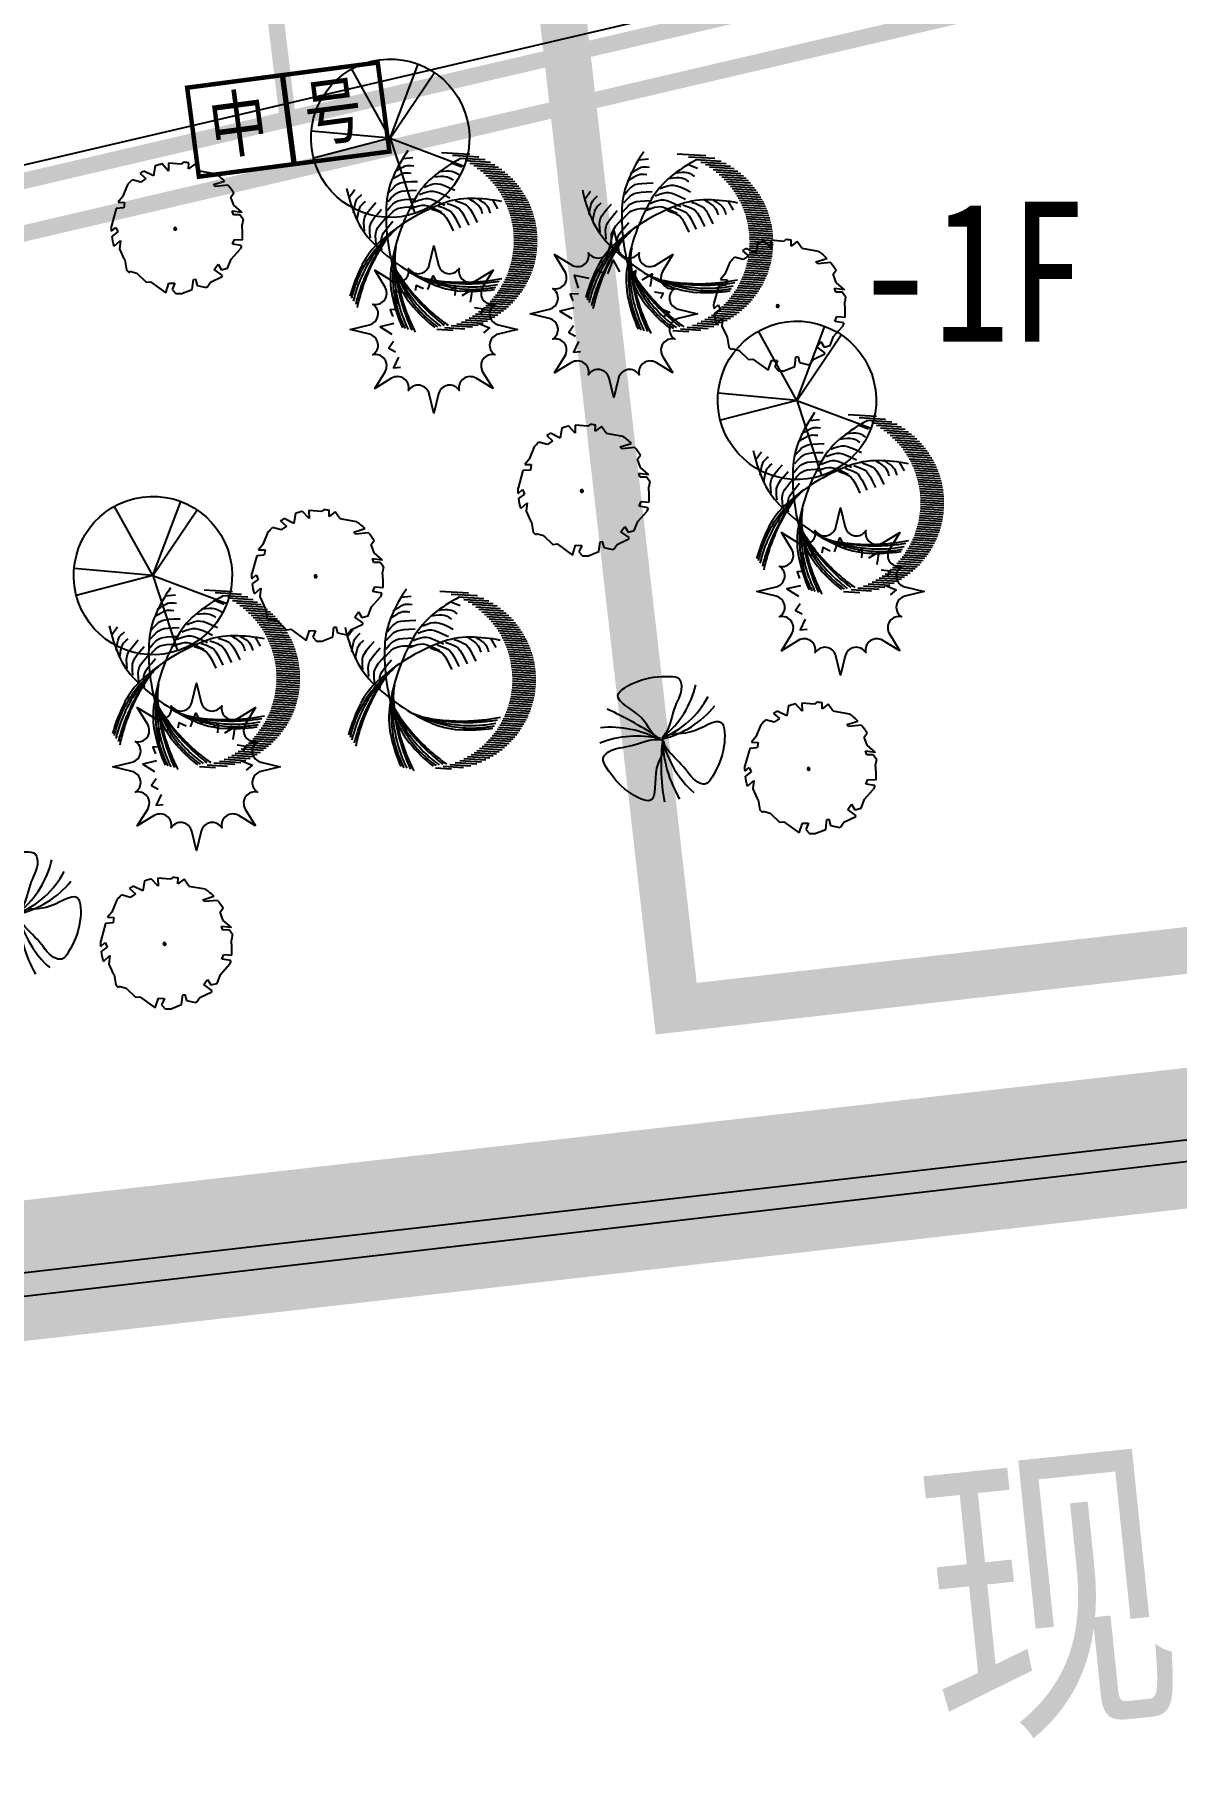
# Model space of a CAD drawing. Extents: x -809667 to 586099, y 3084146 to 3634412.
# Drawn here: x 381281.83 to 381294.08, y 3086089.45 to 3086108.01 of the extents above; entities that cross this region are included whole.
import ezdxf
from ezdxf.enums import TextEntityAlignment as Align

# ---------------------------------------------------------------- set-up
doc = ezdxf.new("R2010")
doc.units = 0
doc.header["$LTSCALE"] = 0.5
doc.linetypes.add('CONTINOUS', pattern=[0])
doc.layers.get('0').update_dxf_attribs({"linetype": 'CONTINUOUS'})
for name, color, linetype in [('A-S-TREE', 95, 'CONTINUOUS'), ('E-DIM-DQ', 7, 'CONTINUOUS'), ('E-SIG_TEXT', 7, 'CONTINUOUS'), ('TREE', 3, 'CONTINUOUS'), ('WIRE-照明', 1, 'CONTINUOUS'), ('WIRE-通讯', 4, 'CONTINUOUS'), ('文字', 7, 'CONTINUOUS'), ('树木', 94, 'CONTINUOUS')]:
    doc.layers.add(name, color=color, linetype=linetype)
doc.styles.add('-宋体', font='', dxfattribs={"width": 0.6})
doc.styles.add('DIMST', font='', dxfattribs={"width": 0.8})
doc.styles.add('HZ', font='', dxfattribs={"width": 0.8})
doc.styles.get('-宋体').set_extended_font_data('NSimSun')
doc.styles.get('DIMST').set_extended_font_data('SimSun')
doc.styles.get('HZ').set_extended_font_data('NSimSun')

# ---------------------------------------------------------------- blocks, each defined once
blk = doc.blocks.new('TREE1')
at = {"layer": 'A-S-TREE', "color": 0}
for p, q in [((-50, 23), (36, 4021)), ((-50, 23), (-3120, 2586)), ((-49, 22), (-3255, -2371)), ((-49, 23), (-2621, -3042)), ((-50, 23), (629, -3920)), ((-50, 23), (3590, -1636)), ((-50, 23), (3937, -304))]:
    blk.add_line(p, q, dxfattribs=at)
blk.add_ellipse((-50, 22), major_axis=(4000, 0), ratio=1, dxfattribs=at)
blk = doc.blocks.new('T-7')
at = {"layer": 'TREE', "color": 8, "ltscale": 200, "xscale": 0.4020618556701031, "yscale": 0.4020618556701031, "zscale": 0.4020618556701031, "rotation": 199.2879054791862}
blk.add_blockref('TREE1', (4, 110), dxfattribs=at)
blk = doc.blocks.new('*E54')
at = {"layer": 'TREE', "color": 0}
blk.add_ellipse((-2.37, 3.565), major_axis=(2.696, 1.394), ratio=1, start_param=0.518575, end_param=0.519414, dxfattribs=at)
blk = doc.blocks.new('A$C4C586FE1')
at = {"layer": 'TREE', "color": 0}
for p, q in [((1100, 2801), (873, 2660)), ((873, 2660), (885, 2449)), ((1294, 2743), (1193, 2819)), ((1261, 2599), (1294, 2743)), ((1389, 2617), (1261, 2599)), ((1418, 2836), (1389, 2617)), ((1787, 2660), (1418, 2836)), ((1875, 2686), (1787, 2660)), ((2108, 2532), (1875, 2686)), ((514, 2441), (288, 2276)), ((288, 2276), (288, 2250)), ((288, 2250), (484, 2157)), ((570, 2555), (514, 2441)), ((785, 2557), (585, 2566)), ((842, 2436), (785, 2557)), ((885, 2449), (842, 2436)), ((2261, 2516), (2108, 2532)), ((2273, 2551), (2261, 2516)), ((2411, 2297), (2336, 2500)), ((2434, 2275), (2411, 2297)), ((2565, 2086), (2434, 2275)), ((171, 1878), (16, 1628)), ((208, 2079), (171, 1878)), ((330, 2136), (208, 2079)), ((422, 2031), (330, 2136)), ((484, 2157), (422, 2031)), ((2577, 1905), (2565, 2086)), ((2688, 2051), (2577, 1905)), ((6, 1547), (198, 1550)), ((198, 1550), (173, 1443)), ((2666, 1735), (2772, 1843)), ((2724, 1646), (2666, 1735)), ((2799, 1744), (2724, 1646)), ((2788, 1244), (2821, 1629)), ((173, 1443), (0, 1425)), ((0, 1425), (27, 1279)), ((27, 1279), (67, 1102)), ((2632, 1202), (2788, 1244)), ((2635, 1086), (2632, 1202)), ((67, 988), (67, 1102)), ((67, 988), (157, 906)), ((335, 852), (122, 842)), ((123, 841), (320, 727)), ((157, 906), (291, 931)), ((291, 931), (335, 852)), ((2775, 1105), (2635, 1086)), ((2643, 702), (2702, 978)), ((2702, 978), (2775, 1105)), ((320, 727), (414, 564)), ((414, 564), (369, 464)), ((513, 326), (783, 402)), ((783, 402), (827, 368)), ((2130, 415), (2352, 350)), ((2132, 192), (2130, 415)), ((2275, 501), (2371, 599)), ((2419, 413), (2275, 501)), ((2371, 599), (2563, 580)), ((827, 368), (610, 253)), ((1176, 133), (821, 132)), ((1176, 133), (1302, 10)), ((1302, 10), (1413, 132)), ((1413, 132), (1432, 0)), ((1540, 5), (1587, 59)), ((1587, 59), (1859, 85)), ((1826, 254), (2000, 124)), ((1859, 85), (1826, 254))]:
    blk.add_line(p, q, dxfattribs=at)
at = {"layer": 'TREE', "color": 0, "extrusion": (0, 0, -1)}
for major_axis, start_param, end_param in [((1003, 1003), -1.011805, -0.945114), ((1003, 1003), -1.426629, -1.413216), ((1003, 1003), -0.139248, -0.081961), ((839, 1144), 0.475418, 0.633835), ((1003, 1003), 4.017991, 4.075425), ((1003, 1003), 0.553886, 0.636541), ((839, 1143), 3.200433, 3.340883), ((1003, 1003), 1.573401, 1.638153), ((1003, 1003), 1.314933, 1.417635), ((839, 1144), 2.942836, 3.115157), ((1003, 1003), 2.270337, 2.346427), ((1003, 1003), 1.829101, 1.934165)]:
    blk.add_ellipse((1418, 1418), major_axis=major_axis, ratio=1, start_param=start_param, end_param=end_param, dxfattribs=at)
at = {"layer": 'TREE', "color": 0, "linetype": 'Continuous'}
for start_param, end_param in [(0.01341, 3.155003), (3.155003, 6.296595)]:
    blk.add_ellipse((1466, 1447), major_axis=(19.2, 19.2), ratio=1, start_param=start_param, end_param=end_param, dxfattribs=at)
at = {"layer": 'TREE', "color": 8, "linetype": 'CONTINOUS', "extrusion": (0, 0, -1), "xscale": 467.4085850556439, "yscale": 467.4085850556439, "zscale": -467.4085850556439, "rotation": 278.9250190116231}
blk.add_blockref('*E54', (-2893, 66), dxfattribs=at)
blk = doc.blocks.new('红枫')
at = {"color": 0}
blk.add_lwpolyline([(1297, -1371), (924, -1143, 0.665495), (552, -1412, 0.665495), (98, -1485), (-4, -1910), (-107, -1485, 0.665495), (-561, -1412, 0.665495), (-933, -1143), (-1306, -1371), (-1078, -998, 0.665495), (-1348, -625, 0.665495), (-1420, -172), (-1845, -69), (-1420, 34, 0.665495), (-1348, 487, 0.665495), (-1078, 859), (-1306, 1233), (-933, 1005, 0.665495), (-561, 1274, 0.665495), (-107, 1347), (-4, 1772), (98, 1347, 0.665495), (552, 1274, 0.665495), (924, 1005), (1297, 1233), (1069, 859, 0.665495), (1339, 487, 0.665495), (1411, 34), (1836, -69), (1411, -172, 0.665495), (1339, -625, 0.665495), (1069, -998)], format="xyb", close=True, dxfattribs=at)
blk.add_lwpolyline([(1297, -1371), (924, -1143, 0.665495), (552, -1412, 0.665495), (98, -1485), (-4, -1910), (-107, -1485, 0.665495), (-561, -1412, 0.665495), (-933, -1143), (-1306, -1371), (-1078, -998, 0.665495), (-1348, -625, 0.665495), (-1420, -172), (-1845, -69), (-1420, 34, 0.665495), (-1348, 487, 0.665495), (-1078, 859), (-1306, 1233), (-933, 1005, 0.665495), (-561, 1274, 0.665495), (-107, 1347), (-4, 1772), (98, 1347, 0.665495), (552, 1274, 0.665495), (924, 1005), (1297, 1233), (1069, 859, 0.665495), (1339, 487, 0.665495), (1411, 34), (1836, -69), (1411, -172, 0.665495), (1339, -625, 0.665495), (1069, -998)], format="xyb", close=True, dxfattribs=at)
for points in [[(-783, 497), (-869, 784), (-550, 714)], [(-231, 823), (-394, 901), (-417, 777)], [(-137, 808), (-20, 1111), (120, 855)], [(462, 676), (478, 886), (369, 808)], [(618, 676), (836, 808), (797, 528)], [(891, 411), (1085, 388), (1023, 271)], [(-885, 61), (-1188, -9), (-931, -172)], [(-783, 372), (-962, 364), (-908, 217)], [(968, 69), (1218, -32), (1085, -141)], [(-892, -336), (-994, -484), (-846, -561)], [(-783, -678), (-892, -911), (-737, -896)]]:
    blk.add_lwpolyline(points, dxfattribs=at)
blk = doc.blocks.new('03')
at = {"layer": '树木', "color": 0}
for p, q in [((-0.428, 1.405), (-0.573, 1.111)), ((-0.385, 1.424), (-0.53, 1.131)), ((-0.343, 1.441), (-0.488, 1.149)), ((-0.303, 1.456), (-0.447, 1.164)), ((-0.263, 1.468), (-0.407, 1.178)), ((-0.224, 1.479), (-0.367, 1.189)), ((-0.186, 1.489), (-0.329, 1.199)), ((-0.148, 1.496), (-0.291, 1.208)), ((-0.112, 1.503), (-0.254, 1.215)), ((-0.076, 1.508), (-0.218, 1.221)), ((-0.04, 1.512), (-0.182, 1.225)), ((-0.005, 1.516), (-0.147, 1.229)), ((0.029, 1.518), (-0.112, 1.231)), ((0.063, 1.519), (-0.078, 1.232)), ((0.097, 1.519), (-0.045, 1.233)), ((0.13, 1.518), (-0.011, 1.232)), ((0.163, 1.516), (0.021, 1.231)), ((0.195, 1.513), (0.054, 1.229)), ((0.227, 1.51), (0.086, 1.225)), ((0.258, 1.506), (0.117, 1.221)), ((0.289, 1.501), (0.148, 1.217)), ((0.32, 1.495), (0.179, 1.211)), ((0.35, 1.488), (0.209, 1.205)), ((0.38, 1.481), (0.239, 1.198)), ((0.409, 1.473), (0.269, 1.19)), ((0.438, 1.464), (0.298, 1.182)), ((0.467, 1.455), (0.327, 1.173)), ((0.496, 1.445), (0.356, 1.163)), ((0.524, 1.434), (0.384, 1.152)), ((0.552, 1.423), (0.412, 1.141)), ((0.579, 1.411), (0.44, 1.129)), ((0.606, 1.398), (0.467, 1.117)), ((-0.728, 1.204), (-0.881, 0.896)), ((-0.67, 1.254), (-0.82, 0.951)), ((-0.616, 1.295), (-0.765, 0.994)), ((-0.566, 1.329), (-0.714, 1.031)), ((-0.518, 1.358), (-0.665, 1.062)), ((-0.472, 1.383), (-0.618, 1.088)), ((0.633, 1.384), (0.494, 1.104)), ((0.66, 1.37), (0.521, 1.09)), ((0.686, 1.355), (0.547, 1.075)), ((0.712, 1.34), (0.573, 1.06)), ((0.737, 1.324), (0.598, 1.044)), ((0.762, 1.307), (0.624, 1.028)), ((0.787, 1.289), (0.649, 1.01)), ((0.811, 1.271), (0.673, 0.992)), ((0.835, 1.252), (0.697, 0.974)), ((0.859, 1.233), (0.721, 0.954)), ((0.883, 1.212), (0.745, 0.934)), ((0.906, 1.191), (0.768, 0.913)), ((0.928, 1.169), (0.791, 0.892)), ((-0.875, 1.043), (-1.045, 0.699)), ((-0.794, 1.14), (-0.951, 0.823)), ((-0.302, 0.9), (-0.254, 0.932)), ((-0.254, 0.932), (-0.216, 0.957)), ((-0.216, 0.957), (-0.187, 0.974)), ((-0.197, 1.084), (-0.062, 1.101)), ((-0.187, 0.974), (-0.161, 0.985)), ((-0.161, 0.985), (-0.138, 0.991)), ((-0.138, 0.991), (-0.113, 0.992)), ((-0.113, 0.992), (-0.083, 0.991)), ((-0.083, 0.991), (-0.047, 0.988)), ((0.95, 1.146), (0.813, 0.869)), ((0.972, 1.123), (0.835, 0.846)), ((0.994, 1.098), (0.857, 0.822)), ((1.015, 1.073), (0.878, 0.797)), ((1.035, 1.047), (0.899, 0.771)), ((1.055, 1.02), (0.919, 0.744)), ((1.075, 0.992), (0.939, 0.717)), ((1.094, 0.963), (0.958, 0.688)), ((1.112, 0.933), (0.977, 0.658)), ((-0.86, 0.779), (-0.766, 0.877)), ((-0.795, 0.668), (-0.782, 0.7)), ((-0.782, 0.7), (-0.769, 0.724)), ((-0.769, 0.724), (-0.755, 0.744)), ((-0.755, 0.744), (-0.737, 0.761)), ((-0.737, 0.761), (-0.713, 0.779)), ((-0.713, 0.779), (-0.683, 0.8)), ((-0.677, 0.68), (-0.647, 0.701)), ((-0.337, 0.801), (-0.289, 0.833)), ((-0.337, 0.672), (-0.302, 0.707)), ((-0.302, 0.707), (-0.271, 0.733)), ((-0.289, 0.833), (-0.251, 0.857)), ((-0.271, 0.733), (-0.237, 0.751)), ((-0.251, 0.857), (-0.221, 0.874)), ((-0.237, 0.751), (-0.198, 0.763)), ((-0.221, 0.874), (-0.196, 0.885)), ((-0.198, 0.763), (-0.148, 0.77)), ((-0.196, 0.885), (-0.172, 0.891)), ((-0.172, 0.891), (-0.147, 0.893)), ((-0.148, 0.77), (-0.082, 0.775)), ((-0.147, 0.893), (-0.118, 0.892)), ((-0.118, 0.892), (-0.081, 0.889)), ((-0.082, 0.775), (0.003, 0.779)), ((1.13, 0.902), (0.995, 0.628)), ((1.148, 0.869), (1.012, 0.596)), ((1.165, 0.835), (1.029, 0.562)), ((1.181, 0.8), (1.046, 0.528)), ((1.196, 0.764), (1.061, 0.492)), ((1.211, 0.725), (1.076, 0.454)), ((-0.825, 0.57), (-0.808, 0.625)), ((-0.808, 0.625), (-0.795, 0.668)), ((-0.789, 0.471), (-0.772, 0.526)), ((-0.772, 0.526), (-0.759, 0.569)), ((-0.759, 0.569), (-0.746, 0.601)), ((-0.746, 0.601), (-0.733, 0.625)), ((-0.733, 0.625), (-0.719, 0.645)), ((-0.719, 0.645), (-0.701, 0.662)), ((-0.701, 0.662), (-0.677, 0.68)), ((-0.696, 0.46), (-0.681, 0.495)), ((-0.681, 0.495), (-0.658, 0.529)), ((-0.658, 0.529), (-0.623, 0.567)), ((-0.623, 0.567), (-0.576, 0.612)), ((-0.591, 0.43), (-0.557, 0.468)), ((-0.576, 0.612), (-0.512, 0.669)), ((-0.557, 0.468), (-0.509, 0.513)), ((-0.509, 0.513), (-0.445, 0.57)), ((-0.442, 0.414), (-0.379, 0.471)), ((-0.388, 0.506), (-0.347, 0.553)), ((-0.378, 0.625), (-0.337, 0.672)), ((-0.358, 0.435), (-0.323, 0.47)), ((-0.347, 0.553), (-0.313, 0.589)), ((-0.323, 0.47), (-0.292, 0.496)), ((-0.313, 0.589), (-0.281, 0.615)), ((-0.292, 0.496), (-0.259, 0.514)), ((-0.281, 0.615), (-0.248, 0.632)), ((-0.259, 0.514), (-0.219, 0.525)), ((-0.248, 0.632), (-0.208, 0.644)), ((-0.219, 0.525), (-0.169, 0.533)), ((-0.208, 0.644), (-0.158, 0.651)), ((-0.169, 0.533), (-0.103, 0.538)), ((-0.158, 0.651), (-0.092, 0.656)), ((-0.103, 0.538), (-0.018, 0.542)), ((-0.092, 0.656), (-0.007, 0.66)), ((1.224, 0.685), (1.09, 0.415)), ((1.237, 0.643), (1.103, 0.373)), ((1.248, 0.599), (1.115, 0.33)), ((1.259, 0.552), (1.126, 0.284)), ((1.267, 0.502), (1.135, 0.235)), ((-1.175, 0.191), (-1.137, 0.321)), ((-1.066, 0.208), (-1.058, 0.232)), ((-1.058, 0.232), (-1.045, 0.259)), ((-1.045, 0.259), (-1.028, 0.291)), ((-0.846, 0.174), (-0.816, 0.254)), ((-0.711, 0.308), (-0.708, 0.371)), ((-0.708, 0.371), (-0.704, 0.42)), ((-0.704, 0.42), (-0.696, 0.46)), ((-0.644, 0.21), (-0.642, 0.272)), ((-0.642, 0.272), (-0.637, 0.322)), ((-0.637, 0.322), (-0.629, 0.362)), ((-0.629, 0.362), (-0.615, 0.396)), ((-0.615, 0.396), (-0.591, 0.43)), ((-0.571, 0.223), (-0.563, 0.263)), ((-0.563, 0.263), (-0.548, 0.298)), ((-0.548, 0.298), (-0.525, 0.332)), ((-0.525, 0.332), (-0.49, 0.369)), ((-0.49, 0.369), (-0.442, 0.414)), ((-0.484, 0.218), (-0.46, 0.252)), ((-0.46, 0.252), (-0.426, 0.289)), ((-0.426, 0.289), (-0.378, 0.334)), ((-0.4, 0.285), (-0.358, 0.332)), ((-0.399, 0.387), (-0.358, 0.435)), ((-0.378, 0.334), (-0.314, 0.391)), ((-0.358, 0.332), (-0.324, 0.368)), ((-0.324, 0.368), (-0.292, 0.394)), ((-0.292, 0.394), (-0.259, 0.411)), ((-0.259, 0.411), (-0.219, 0.423)), ((-0.219, 0.423), (-0.169, 0.43)), ((-0.169, 0.43), (-0.104, 0.435)), ((-0.104, 0.435), (-0.018, 0.439)), ((1.274, 0.449), (1.143, 0.183)), ((1.279, 0.391), (1.149, 0.127)), ((1.282, 0.328), (1.152, 0.066)), ((1.28, 0.257), (1.152, -0.001)), ((-1.07, 0.184), (-1.066, 0.208)), ((-1.07, 0.157), (-1.07, 0.184)), ((-1.066, 0.123), (-1.07, 0.157)), ((-1.059, 0.078), (-1.066, 0.123)), ((-1.048, 0.021), (-1.059, 0.078)), ((-0.992, 0.113), (-0.988, 0.137)), ((-0.992, 0.086), (-0.992, 0.113)), ((-0.988, 0.052), (-0.992, 0.086)), ((-0.988, 0.137), (-0.98, 0.161)), ((-0.981, 0.007), (-0.988, 0.052)), ((-0.97, -0.05), (-0.981, 0.007)), ((-0.98, 0.161), (-0.967, 0.188)), ((-0.967, 0.188), (-0.95, 0.22)), ((-0.886, 0.022), (-0.881, 0.063)), ((-0.882, -0.016), (-0.886, 0.022)), ((-0.881, 0.063), (-0.867, 0.112)), ((-0.867, 0.112), (-0.846, 0.174)), ((-0.781, -0.035), (-0.776, 0.006)), ((-0.776, 0.006), (-0.763, 0.055)), ((-0.763, 0.055), (-0.741, 0.118)), ((-0.741, 0.118), (-0.711, 0.197)), ((-0.658, -0.001), (-0.636, 0.061)), ((-0.636, 0.061), (-0.606, 0.141)), ((-0.577, 0.111), (-0.575, 0.174)), ((-0.575, 0.174), (-0.571, 0.223)), ((-0.564, -0.042), (-0.542, 0.02)), ((-0.542, 0.02), (-0.512, 0.1)), ((-0.513, 0.031), (-0.511, 0.094)), ((-0.511, 0.094), (-0.507, 0.143)), ((-0.507, 0.143), (-0.498, 0.183)), ((-0.498, 0.183), (-0.484, 0.218)), ((1.256, 0.074), (1.135, -0.17)), ((1.273, 0.175), (1.147, -0.078)), ((-0.871, -0.055), (-0.882, -0.016)), ((-0.852, -0.1), (-0.871, -0.055)), ((-0.825, -0.157), (-0.852, -0.1)), ((-0.778, -0.072), (-0.781, -0.035)), ((-0.766, -0.112), (-0.778, -0.072)), ((-0.747, -0.157), (-0.766, -0.112)), ((-0.72, -0.214), (-0.747, -0.157)), ((-0.676, -0.091), (-0.671, -0.05)), ((-0.673, -0.129), (-0.676, -0.091)), ((-0.662, -0.168), (-0.673, -0.129)), ((-0.671, -0.05), (-0.658, -0.001)), ((-0.642, -0.214), (-0.662, -0.168)), ((-0.615, -0.27), (-0.642, -0.214)), ((-0.582, -0.132), (-0.577, -0.091)), ((-0.579, -0.17), (-0.582, -0.132)), ((-0.568, -0.209), (-0.579, -0.17)), ((-0.577, -0.091), (-0.564, -0.042)), ((-0.549, -0.255), (-0.568, -0.209)), ((1.213, -0.081), (1.117, -0.275)), ((-0.733, -0.449), (-0.77, -0.372)), ((-0.702, -0.507), (-0.733, -0.449)), ((-0.62, -0.411), (-0.658, -0.334)), ((-0.589, -0.469), (-0.62, -0.411)), ((-0.522, -0.311), (-0.549, -0.255)), ((-0.507, -0.373), (-0.545, -0.296)), ((-0.476, -0.431), (-0.507, -0.373)), ((-0.449, -0.474), (-0.476, -0.431)), ((-0.413, -0.332), (-0.451, -0.255)), ((-0.382, -0.39), (-0.413, -0.332)), ((-0.355, -0.433), (-0.382, -0.39)), ((-0.328, -0.465), (-0.355, -0.433)), ((-0.969, -0.678), (-1.039, -0.562)), ((-0.93, -0.537), (-0.942, -0.502)), ((-0.919, -0.564), (-0.93, -0.537)), ((-0.908, -0.586), (-0.919, -0.564)), ((-0.893, -0.606), (-0.908, -0.586)), ((-0.872, -0.624), (-0.893, -0.606)), ((-0.845, -0.645), (-0.872, -0.624)), ((-0.807, -0.67), (-0.845, -0.645)), ((-0.825, -0.529), (-0.837, -0.494)), ((-0.814, -0.556), (-0.825, -0.529)), ((-0.803, -0.578), (-0.814, -0.556)), ((-0.758, -0.701), (-0.807, -0.67)), ((-0.788, -0.597), (-0.803, -0.578)), ((-0.767, -0.616), (-0.788, -0.597)), ((-0.74, -0.637), (-0.767, -0.616)), ((-0.703, -0.661), (-0.74, -0.637)), ((-0.653, -0.692), (-0.703, -0.661)), ((-0.675, -0.55), (-0.702, -0.507)), ((-0.648, -0.582), (-0.675, -0.55)), ((-0.618, -0.605), (-0.648, -0.582)), ((-0.582, -0.623), (-0.618, -0.605)), ((-0.562, -0.512), (-0.589, -0.469)), ((-0.536, -0.64), (-0.582, -0.623)), ((-0.535, -0.543), (-0.562, -0.512)), ((-0.476, -0.659), (-0.536, -0.64)), ((-0.506, -0.567), (-0.535, -0.543)), ((-0.469, -0.585), (-0.506, -0.567)), ((-0.423, -0.602), (-0.469, -0.585)), ((-0.422, -0.505), (-0.449, -0.474)), ((-0.363, -0.621), (-0.423, -0.602)), ((-0.393, -0.529), (-0.422, -0.505)), ((-0.356, -0.547), (-0.393, -0.529)), ((-0.31, -0.564), (-0.356, -0.547)), ((-0.299, -0.488), (-0.328, -0.465)), ((-0.25, -0.583), (-0.31, -0.564)), ((-0.262, -0.506), (-0.299, -0.488)), ((-0.216, -0.524), (-0.262, -0.506)), ((-0.156, -0.542), (-0.216, -0.524))]:
    blk.add_line(p, q, dxfattribs=at)
for centre, radius, start, end in [((1.529, 0.053), 2.01, 145.484, 157.144), ((1.13, 1.067), 2.01, 184.5918, 196.2518), ((0.723, 0.392), 1.136, 157.144, 178.0247), ((-1.695, 1.287), 2.564, 344.0494, 348.9103), ((-1.525, 1.295), 2.429, 341.9996, 346.9383), ((-0.949, 1.103), 1.865, 340.6014, 347.749), ((0.29, 0.822), 1.136, 196.2518, 217.1325), ((-0.949, 1.103), 1.865, 330.5829, 340.6014), ((-1.525, 1.295), 2.429, 336.1061, 341.9996), ((-1.695, 1.287), 2.564, 339.1884, 344.0494), ((-0.615, 0.978), 1.543, 333.0784, 341.8041), ((-1.037, 1.127), 2.015, 333.2953, 346.1281), ((-0.615, 0.978), 1.543, 341.8041, 348.6651), ((0.455, 1.367), 2.01, 212.167, 223.827), ((2.203, 0.341), 2.616, 178.0247, 188.7387), ((-1.525, 1.295), 2.429, 328.3844, 336.1061), ((-1.695, 1.287), 2.564, 331.6293, 339.1884), ((-0.615, 0.978), 1.543, 321.697, 333.0784), ((1.471, 1.716), 2.616, 217.1325, 227.8465), ((-1.525, 1.295), 2.429, 320.6626, 328.3844), ((-1.695, 1.287), 2.564, 324.0702, 331.6293), ((-0.615, 0.978), 1.543, 310.3156, 321.697), ((-0.949, 1.103), 1.865, 321.6616, 330.5829), ((-0.255, 0.733), 1.141, 313.3698, 333.2953), ((-0.176, 0.762), 1.136, 223.827, 244.7077), ((2.109, 0.327), 2.521, 188.7387, 199.6532), ((1.407, 1.646), 2.521, 227.8465, 238.7609), ((-1.203, 1.737), 2.521, 302.4554, 313.3698), ((-0.949, 1.103), 1.865, 312.7403, 321.6616), ((-0.232, 2.062), 2.564, 292.1547, 297.0157), ((0.142, 1.391), 1.865, 293.5677, 300.7153), ((-0.11, 1.943), 2.429, 294.9659, 299.9046), ((-0.232, 2.062), 2.564, 297.0157, 301.8766), ((0.457, 2.1), 2.616, 244.7077, 255.4217), ((1.426, 0.349), 1.865, 199.0237, 207.9449), ((1.834, 0.799), 2.429, 206.9459, 214.6677), ((1.894, 0.958), 2.564, 210.3535, 217.9126), ((1.177, 0.094), 1.543, 196.5989, 207.9803), ((-1.254, 1.817), 2.616, 291.7414, 302.4554), ((0.433, 2.009), 2.521, 255.4217, 266.3361), ((0.863, 1.233), 1.865, 238.1314, 247.0527), ((0.896, 1.839), 2.429, 246.0537, 253.7754), ((0.842, 2.001), 2.564, 249.4612, 257.0204), ((0.831, 0.877), 1.543, 235.7067, 247.0881), ((-0.11, 1.943), 2.429, 273.6289, 281.3506), ((-0.232, 2.062), 2.564, 277.0364, 284.5956), ((0.142, 1.391), 1.865, 274.6279, 283.5492), ((-0.11, 1.943), 2.429, 281.3506, 289.0724), ((0.278, 1.061), 1.543, 274.6633, 286.0447), ((-0.232, 2.062), 2.564, 284.5956, 292.1547), ((0.142, 1.391), 1.865, 283.5492, 293.5677), ((0.1, 1.47), 2.015, 286.2616, 299.0944), ((-0.11, 1.943), 2.429, 289.0724, 294.9659), ((0.278, 1.061), 1.543, 286.0447, 294.7704), ((0.278, 1.061), 1.543, 294.7704, 301.6313), ((-0.719, 1.316), 2.01, 259.2007, 270.8607), ((-0.706, 0.442), 1.136, 270.8607, 291.7414), ((0.808, -0.138), 1.141, 199.6532, 219.5786), ((1.426, 0.349), 1.865, 207.9449, 216.8662), ((1.177, 0.094), 1.543, 207.9803, 219.3617), ((1.834, 0.799), 2.429, 214.6677, 222.3894), ((1.894, 0.958), 2.564, 217.9126, 225.4718), ((0.142, 1.391), 1.865, 265.7066, 274.6279), ((0.278, 1.061), 1.543, 263.2819, 274.6633), ((0.691, 0.465), 1.141, 238.7609, 258.6864), ((0.863, 1.233), 1.865, 247.0527, 255.974), ((0.896, 1.839), 2.429, 253.7754, 261.4972), ((0.831, 0.877), 1.543, 247.0881, 258.4695), ((0.842, 2.001), 2.564, 257.0204, 264.5795), ((0.345, 0.631), 1.141, 266.3361, 286.2616), ((0.863, 1.233), 1.865, 255.974, 265.9925), ((0.863, 1.323), 2.015, 258.6864, 271.5192), ((0.831, 0.877), 1.543, 258.4695, 267.1952), ((0.896, 1.839), 2.429, 261.4972, 267.3907), ((0.842, 2.001), 2.564, 264.5795, 269.4404), ((0.863, 1.233), 1.865, 265.9925, 273.1401), ((0.831, 0.877), 1.543, 267.1952, 274.0561), ((0.896, 1.839), 2.429, 267.3907, 272.3294), ((0.842, 2.001), 2.564, 269.4404, 274.3014), ((1.483, 0.42), 2.015, 219.5786, 232.4114), ((1.426, 0.349), 1.865, 216.8662, 226.8847), ((1.177, 0.094), 1.543, 219.3617, 228.0874), ((1.834, 0.799), 2.429, 222.3894, 228.2829), ((1.894, 0.958), 2.564, 225.4718, 230.3327), ((1.177, 0.094), 1.543, 228.0874, 234.9484), ((1.426, 0.349), 1.865, 226.8847, 234.0323), ((1.834, 0.799), 2.429, 228.2829, 233.2216), ((1.894, 0.958), 2.564, 230.3327, 235.1936)]:
    blk.add_arc(centre, radius, start, end, dxfattribs=at)
blk = doc.blocks.new('白玉兰')
at = {"color": 0}
for centre, radius, start, end in [((-1261, 1665), 2054, 309.3934, 347.1655), ((-713, 1844), 1941, 291.8214, 332.6346), ((-4729, -6984), 8429, 56.1879, 65.279), ((-478, 2077), 2115, 283.2993, 320.8528), ((-559, -2135), 2214, 76.7033, 111.4018), ((-1148, -2037), 2310, 61.625, 95.1491), ((4371, -556), 4392, 172.1708, 190.6677), ((2827, 107), 2821, 182.2544, 209.8868), ((2146, 475), 2185, 193.3063, 228.4107)]:
    blk.add_arc(centre, radius, start, end, dxfattribs=at)
for points in [[(-33, 16), (-233, 73), (-342, 562), (-1254, 922), (-425, 1375), (-33, 1392), (376, 1386), (477, 1091), (236, 716), (185, 277), (29, 67), (-7, 18)], [(8, 31), (155, 177), (635, 34), (1395, 653), (1385, -291), (1209, -641), (1004, -995), (697, -939), (487, -546), (129, -287), (22, -49), (-3, 7)], [(36, -22), (99, -220), (-250, -580), (-51, -1540), (-885, -1095), (-1114, -777), (-1334, -432), (-1142, -186), (-697, -181), (-301, 17), (-41, 2), (21, -1)]]:
    blk.add_open_spline(points, degree=3, knots=[0, 0, 0, 0, 621.989778, 1340.944545, 1869.007736, 2592.427455, 2798.699245, 2915.827596, 3435.261502, 4029.77129, 4212.300518, 4212.300518, 4212.300518, 4212.300518], dxfattribs=at)
blk = doc.blocks.new('23424')
at = {"layer": '文字', "color": 8, "linetype": 'Continuous'}
blk.add_line((382088.785, 3087629.463, -859.056), (381964.126, 3087615.205, -859.056), dxfattribs=at)
at = {"layer": '文字', "color": 8, "linetype": 'Continuous', "flags": 128}
for points, const_width in [([(381912.248, 3087729.697), (381918.707, 3087733.797), (382022.971, 3087808.807), (382085.251, 3087680.655), (382122.979, 3087633.36), (381994.673, 3087618.736), (381946.121, 3087613.203), (381925.771, 3087600.48), (381864.955, 3087697.754), (381885.305, 3087710.477), (381885.305, 3087710.477), (381885.305, 3087710.477), (381912.248, 3087729.697)], 0.5), ([(381946.121, 3087613.203), (381994.673, 3087618.736), (382122.979, 3087633.36), (382085.357, 3087680.522), (382079.341, 3087692.816), (382078.756, 3087691.314), (382079.068, 3087689.497), (382078.011, 3087686.364), (382075.533, 3087683.035), (382011.093, 3087637.014), (382008.188, 3087643.04), (381997.553, 3087635.653), (381988.443, 3087636.172), (381958.673, 3087631.192)], 1.5)]:
    blk.add_lwpolyline(points, dxfattribs=dict(at, const_width=const_width))
at = {"layer": '文字', "color": 8, "linetype": 'Continuous', "const_width": 0.5, "flags": 128}
blk.add_lwpolyline([(382031.375, 3087651.509), (382078.657, 3087685.277), (382087.259, 3087673.233), (382095.357, 3087663.139), (382111.738, 3087642.615), (382108.052, 3087633.691), (382034.372, 3087625.273)], close=True, dxfattribs=at)
at = {"layer": '文字', "color": 8, "linetype": 'Continuous', "flags": 128}
blk.add_lwpolyline([(382040.182, 3087637.316), (382006.67, 3087629.483, -0.026829), (382005.403, 3087629.258), (381966.689, 3087624.498)], format="xyb", dxfattribs=at)
at = {"layer": '文字', "color": 8, "linetype": 'Continuous'}
blk.add_lwpolyline([(382047.213, 3087626.738), (382047.518, 3087624.522), (381964.524, 3087614.902), (381964.018, 3087616.26)], dxfattribs=at)
for name, p, xscale, yscale, zscale in [('T-7', (382031.291, 3087634.551), 0.0005279999999329448, 0.0005279999999329448, 0.0005279999999329448), ('红枫', (382033.705, 3087632.759), 0.000487636998295784, 0.000487636998295784, 0.04876370063039211), ('红枫', (382031.775, 3087632.591), 0.000487636998295784, 0.000487636998295784, 0.04876370063039211), ('T-7', (382035.654, 3087631.74), 0.0005279999999329448, 0.0005279999999329448, 0.0005279999999329448), ('T-7', (382028.746, 3087629.861), 0.0005279999999329448, 0.0005279999999329448, 0.0005279999999329448), ('红枫', (382036.137, 3087629.78), 0.000487636998295784, 0.000487636998295784, 0.04876370063039211), ('红枫', (382029.229, 3087627.901), 0.000487636998295784, 0.000487636998295784, 0.04876370063039211), ('白玉兰', (382034.22, 3087628.158), 0.0004880798049271107, 0.0004880798049271107, 0.04880798235096967), ('白玉兰', (382027.313, 3087626.279), 0.0004880798049271107, 0.0004880798049271107, 0.04880798235096967)]:
    blk.add_blockref(name, p, dxfattribs=dict(at, xscale=xscale, yscale=yscale, zscale=zscale))
for name, p, xscale, yscale, zscale, rotation in [('03', (382031.662, 3087633.465), 0.8, 0.8, 0.8, 292.8030004997092), ('03', (382034.191, 3087633.45), 0.8, 0.8, 0.8, 292.8030004997092), ('A$C4C586FE1', (382029.849, 3087634.218), 0.0005, 0.0005, 0.0005, 169.6965101826048), ('A$C4C586FE1', (382036.311, 3087633.389), 0.0005, 0.0005, 0.0005, 169.6965101826048), ('03', (382036.024, 3087630.654), 0.8, 0.8, 0.8, 292.8030004997092), ('A$C4C586FE1', (382034.211, 3087631.406), 0.0005, 0.0005, 0.0005, 169.6965101826048), ('A$C4C586FE1', (382031.355, 3087630.491), 0.0005, 0.0005, 0.0005, 169.6965101826048), ('03', (382029.116, 3087628.775), 0.8, 0.8, 0.8, 292.8030004997092), ('03', (382031.646, 3087628.76), 0.8, 0.8, 0.8, 292.8030004997092), ('A$C4C586FE1', (382036.643, 3087628.427), 0.0005, 0.0005, 0.0005, 169.6965101826048), ('A$C4C586FE1', (382029.735, 3087626.549), 0.0005, 0.0005, 0.0005, 169.6965101826048)]:
    blk.add_blockref(name, p, dxfattribs=dict(at, xscale=xscale, yscale=yscale, zscale=zscale, rotation=rotation))
at = {"layer": '文字', "color": 8, "linetype": 'Continuous', "style": 'HZ', "width": 0.8}
blk.add_text('-1F', height=1.5, dxfattribs=at).set_placement((382037.541, 3087633.178), align=Align.MIDDLE)
at = {"layer": '文字', "color": 8, "linetype": 'Continuous', "insert": (382036.889, 3087620.111), "char_height": 2.5, "width": 81.40314, "attachment_point": 1, "rotation": 5.9023, "style": 'DIMST'}
blk.add_mtext('{\\fSimHei|b0|i0|c134|p49;现    状   路}', dxfattribs=at)
blk = doc.blocks.new('RQWE')
at = {"layer": 'E-DIM-DQ', "const_width": 0.075, "elevation": -0.017}
for points in [[(78.17, -95.5), (76.567, -95.5), (76.567, -97.004), (78.17, -97.004)], [(79.788, -95.5), (78.185, -95.5), (78.185, -97.004), (79.788, -97.004)]]:
    blk.add_lwpolyline(points, close=True, dxfattribs=at)
at = {"layer": 'E-SIG_TEXT', "color": 3}
for p, q in [((78.185, -95.5, -0.017), (76.582, -95.5, -0.017)), ((76.582, -95.5, -0.017), (76.582, -97.004, -0.017)), ((79.788, -95.5, -0.017), (78.185, -95.5, -0.017)), ((78.185, -95.5, -0.017), (78.185, -97.004, -0.017)), ((78.185, -97.004, -0.017), (78.185, -95.5, -0.017)), ((79.788, -97.004, -0.017), (79.788, -95.5, -0.017)), ((76.582, -97.004, -0.017), (78.185, -97.004, -0.017)), ((78.185, -97.004, -0.017), (79.788, -97.004, -0.017))]:
    blk.add_line(p, q, dxfattribs=at)
at = {"layer": 'E-SIG_TEXT', "color": 3, "style": '-宋体', "width": 0.8}
for s, p in [('中', (76.846, -96.664, -0.017)), ('号', (78.449, -96.664, -0.017))]:
    blk.add_text(s, height=0.9, rotation=360, dxfattribs=at).set_placement(p)

msp = doc.modelspace()

# ---------------------------------------------------------------- linework, layer by layer
at = {"layer": 'WIRE-照明', "linetype": 'Continuous', "const_width": 0.175}
msp.add_lwpolyline([(381277.005, 3086104.78), (381293.695, 3086108.674)], dxfattribs=at)
at = {"layer": 'WIRE-通讯', "linetype": 'Continuous', "const_width": 0.175}
for points in [[(381284.155, 3086110.385), (381284.548, 3086107.104)], [(381260.344, 3086101.458), (381291.982, 3086108.838)]]:
    msp.add_lwpolyline(points, dxfattribs=at)

# ---------------------------------------------------------------- block references
at = {"linetype": 'Continuous', "xscale": 0.6399999999999999, "yscale": 0.6399999999999999, "zscale": 0.6399999999999999, "rotation": 7.517267194531851}
msp.add_blockref('RQWE', (381226.891, 3086161.626, 0.011), dxfattribs=at)
at = {"layer": '文字', "color": 8, "linetype": 'Continuous'}
msp.add_blockref('23424', (-745.658, -1527.708), dxfattribs=at)

doc.saveas('drawing.dxf')
